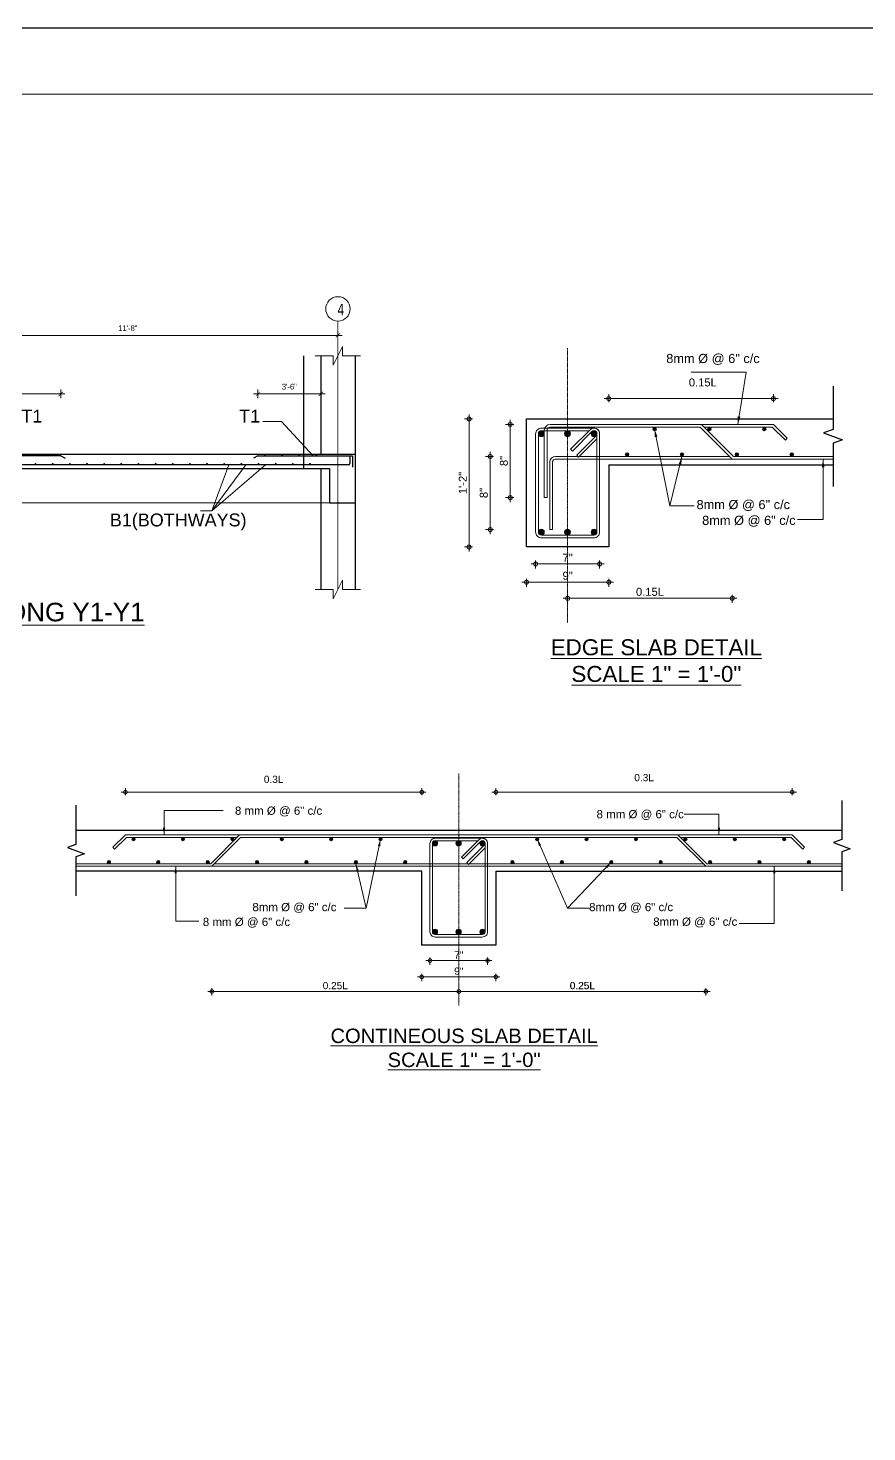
# Model space of a CAD drawing. Header units: inches. Extents: x -412 to 2766, y -9590 to -2111.
# Drawn here: x 1602 to 2189, y -8325 to -7342 of the extents above; entities that cross this region are included whole.
import ezdxf

# ---------------------------------------------------------------- set-up
doc = ezdxf.new("R2010")
doc.units = ezdxf.units.IN
doc.header["$LTSCALE"] = 0.5
doc.header["$MEASUREMENT"] = 0
doc.header["$PDMODE"] = 66
doc.linetypes.add('CENTER2', pattern=[1.125, 0.75, -0.125, 0.125, -0.125])
doc.linetypes.add('DASHED', pattern=[0.75, 0.5, -0.25])
for name, color, linetype, lineweight in [('09 CONTINUITY', 7, 'Continuous', 9), ('09 DIMENSION', 50, 'Continuous', 9), ('13 DIMENSION GRID', 50, 'Continuous', 13), ('15 CENTER', 113, 'CENTER2', 15), ('15 TEXT', 7, 'Continuous', 15), ('18 GRID TEXT', 50, 'Continuous', 18), ('25 BEAM PLAN', 90, 'DASHED', 25), ('25 BOT BAR', 12, 'Continuous', 25), ('25 TOP BAR', 3, 'Continuous', 25), ('30 COLUMN', 1, 'Continuous', 30), ('30 MAIN BAR', 12, 'Continuous', 30), ('CENTERLINE', 1, 'CENTER2', 5), ('DIM', 180, 'Continuous', 5), ('ELE1', 3, 'Continuous', 9), ('Profile ele', 4, 'Continuous', 25), ('rebar', 140, 'Continuous', 13), ('STIRRUPS', 14, 'Continuous', 18), ('TEXT', 220, 'Continuous', 9)]:
    doc.layers.add(name, color=color, linetype=linetype, lineweight=lineweight)
doc.layers.add('border', color=241, linetype='Continuous')
doc.layers.add('break line', color=142, linetype='Continuous')
doc.styles.add('1-12', font='arial.ttf', dxfattribs={"height": 1})
doc.styles.add('1-96', font='arial.ttf', dxfattribs={"height": 7})
doc.styles.add('arial', font='arial.ttf')
doc.styles.add('DIM', font='tahoma.ttf')
doc.styles.add('ordinary', font='ARIALN.TTF')
doc.styles.get("Standard").update_dxf_attribs({"font": 'arial.ttf'})
doc.styles.add('TEX8', font='cour.ttf', dxfattribs={"width": 0.75})
doc.dimstyles.new('8 times', dxfattribs={"dimtxt": 7, "dimasz": 7, "dimexe": 4, "dimexo": 1, "dimgap": 2, "dimtad": 1, "dimdec": 0, "dimlfac": 0.125, "dimzin": 0, "dimdsep": 46, "dimlunit": 4, "dimtxsty": '1-96', "dimblk": 'DOTSMALL', "dimcen": 3, "dimdle": 4, "dimclrd": 256, "dimclre": 256, "dimclrt": 6, "dimadec": 0, "dimazin": 0, "dimtfac": 1, "dimtdec": 0, "dimtix": 1, "dimtofl": 0, "dimtmove": 1, "dimatfit": 3, "dimfxl": 3, "dimfxlon": 1, "dimtolj": 1, "dimtzin": 0, "dimlwd": -1, "dimlwe": -1, "dimarcsym": 0})
doc.dimstyles.new('SUREN 2', dxfattribs={"dimtxt": 1.5, "dimasz": 0.75, "dimexe": 1.5, "dimexo": 0.5, "dimgap": 1, "dimtad": 1, "dimdec": 1, "dimzin": 3, "dimdsep": 46, "dimlunit": 4, "dimtxsty": 'TEX8', "dimblk": 'ARCHTICK', "dimcen": 1.5, "dimdle": 1.5, "dimclrd": 1, "dimclre": 5, "dimclrt": 256, "dimadec": 3, "dimazin": 0, "dimtfac": 0.75, "dimtdec": 1, "dimtmove": 2, "dimatfit": 3, "dimfxl": 9, "dimfrac": 1, "dimtolj": 1, "dimtzin": 0, "dimlwd": 5, "dimlwe": 5, "dimarcsym": 0})
doc.dimstyles.new('SUREN 4', dxfattribs={"dimtxt": 4, "dimasz": 3, "dimexe": 3, "dimexo": 0, "dimgap": 3, "dimtad": 1, "dimdec": 0, "dimzin": 3, "dimdsep": 46, "dimlunit": 4, "dimtxsty": 'ordinary', "dimblk": 'ARCHTICK', "dimcen": 8, "dimdle": 3, "dimclrd": 1, "dimclre": 5, "dimclrt": 256, "dimadec": 3, "dimazin": 0, "dimtfac": 1, "dimtdec": 0, "dimtmove": 1, "dimatfit": 3, "dimfxl": 3, "dimfxlon": 1, "dimfrac": 1, "dimtolj": 1, "dimtzin": 0, "dimlwd": 5, "dimlwe": 5, "dimarcsym": 0})

# ---------------------------------------------------------------- blocks, each defined once
blk = doc.blocks.new('10 mm bar')
at = {"layer": 'rebar'}
blk.add_hatch(color=256, dxfattribs=at).paths.add_polyline_path([(-0.2, 0, 1), (0.2, 0, 1)])
for q in [(-0.14, 0.14), (0, 0.2), (0.14, 0.14), (-0.2, 0), (-0.14, -0.14), (0.2, 0), (0, -0.2), (0.14, -0.14)]:
    blk.add_line((0, 0), q, dxfattribs=at)
blk.add_circle((0, 0), 0.2, dxfattribs=at)
blk = doc.blocks.new('16 mm bar')
at = {"layer": 'rebar'}
blk.add_hatch(color=256, dxfattribs=at).paths.add_polyline_path([(-0.32, 0, 1), (0.32, 0, 1)])
for q in [(-0.32, 0), (-0.23, 0.23), (0, 0.32), (0.23, 0.23), (0.32, 0), (-0.23, -0.23), (0, -0.32), (0.23, -0.23)]:
    blk.add_line((0, 0), q, dxfattribs=at)
blk.add_circle((0, 0), 0.32, dxfattribs=at)
blk = doc.blocks.new('_DOTSMALL')
at = {"color": 0, "linetype": 'ByBlock', "const_width": 0.5}
blk.add_lwpolyline([(-0.0625, 0, 1), (0.0625, 0, 1)], format="xyb", close=True, dxfattribs=at)
blk = doc.blocks.new('*D907')
at = {"layer": 'Defpoints', "color": 0, "transparency": 16777216}
for p in [(716.4, 285), (428.4, 248.2), (716.4, 243.4)]:
    blk.add_point(p, dxfattribs=at)
at = {"layer": 'DIM', "transparency": 16777216}
for p, q in [((428.4, 282), (428.4, 289)), ((716.4, 282), (716.4, 289)), ((424.4, 285), (720.4, 285))]:
    blk.add_line(p, q, dxfattribs=at)
at = {"layer": 'DIM', "transparency": 16777216, "xscale": 7, "yscale": 7, "zscale": 7, "rotation": 180}
blk.add_blockref('_DOTSMALL', (428.4, 285), dxfattribs=at)
at = {"layer": 'DIM', "transparency": 16777216, "xscale": 7, "yscale": 7, "zscale": 7}
blk.add_blockref('_DOTSMALL', (716.4, 285), dxfattribs=at)
at = {"layer": 'DIM', "color": 6, "transparency": 16777216, "insert": (572.4, 299.1), "char_height": 7, "attachment_point": 5, "style": '1-96'}
blk.add_mtext('\\A1;0.3L', dxfattribs=at)
blk = doc.blocks.new('*D908')
at = {"layer": 'Defpoints', "color": 0, "transparency": 16777216}
for p in [(68.3, 285), (356.4, 248.2), (68.3, 243.4)]:
    blk.add_point(p, dxfattribs=at)
at = {"layer": 'DIM', "transparency": 16777216}
for p, q in [((68.3, 282), (68.3, 289)), ((356.4, 282), (356.4, 289)), ((360.4, 285), (64.3, 285))]:
    blk.add_line(p, q, dxfattribs=at)
at = {"layer": 'DIM', "transparency": 16777216, "xscale": 7, "yscale": 7, "zscale": 7, "rotation": 180}
blk.add_blockref('_DOTSMALL', (68.3, 285), dxfattribs=at)
at = {"layer": 'DIM', "transparency": 16777216, "xscale": 7, "yscale": 7, "zscale": 7}
blk.add_blockref('_DOTSMALL', (356.4, 285), dxfattribs=at)
at = {"layer": 'DIM', "color": 6, "transparency": 16777216, "insert": (212.4, 297.4), "char_height": 7, "attachment_point": 5, "style": '1-96'}
blk.add_mtext('\\A1;0.3L', dxfattribs=at)
blk = doc.blocks.new('*D909')
at = {"layer": 'Defpoints', "color": 0, "transparency": 16777216}
for p in [(632.3, 216.2), (392.3, 136.2), (632.3, 91.3)]:
    blk.add_point(p, dxfattribs=at)
at = {"layer": 'DIM', "transparency": 16777216}
for p, q in [((388.3, 91.3), (636.3, 91.3)), ((392.3, 94.3), (392.3, 87.3)), ((632.3, 94.3), (632.3, 87.3))]:
    blk.add_line(p, q, dxfattribs=at)
at = {"layer": 'DIM', "transparency": 16777216, "xscale": 7, "yscale": 7, "zscale": 7, "rotation": 180}
blk.add_blockref('_DOTSMALL', (392.3, 91.3), dxfattribs=at)
at = {"layer": 'DIM', "transparency": 16777216, "xscale": 7, "yscale": 7, "zscale": 7}
blk.add_blockref('_DOTSMALL', (632.3, 91.3), dxfattribs=at)
at = {"layer": 'DIM', "color": 6, "transparency": 16777216, "insert": (512.3, 96.9), "char_height": 7, "attachment_point": 5, "style": '1-96'}
blk.add_mtext('\\A1;0.25L', dxfattribs=at)
blk = doc.blocks.new('*D910')
at = {"layer": 'Defpoints', "color": 0, "transparency": 16777216}
for p in [(152.3, 216.2), (392.3, 136.2), (152.3, 91.3)]:
    blk.add_point(p, dxfattribs=at)
at = {"layer": 'DIM', "transparency": 16777216}
for p, q in [((396.3, 91.3), (148.3, 91.3)), ((152.3, 94.3), (152.3, 87.3)), ((392.3, 94.3), (392.3, 87.3))]:
    blk.add_line(p, q, dxfattribs=at)
at = {"layer": 'DIM', "transparency": 16777216, "xscale": 7, "yscale": 7, "zscale": 7, "rotation": 180}
blk.add_blockref('_DOTSMALL', (152.3, 91.3), dxfattribs=at)
at = {"layer": 'DIM', "transparency": 16777216, "xscale": 7, "yscale": 7, "zscale": 7}
blk.add_blockref('_DOTSMALL', (392.3, 91.3), dxfattribs=at)
at = {"layer": 'DIM', "color": 6, "transparency": 16777216, "insert": (272.3, 96.9), "char_height": 7, "attachment_point": 5, "style": '1-96'}
blk.add_mtext('\\A1;0.25L', dxfattribs=at)
blk = doc.blocks.new('*D911')
at = {"layer": 'Defpoints', "color": 0, "transparency": 16777216}
for p in [(364.3, 147.4), (420.3, 147.4), (420.3, 121.3)]:
    blk.add_point(p, dxfattribs=at)
at = {"layer": 'DIM', "transparency": 16777216}
for p, q in [((364.3, 124.3), (364.3, 117.3)), ((420.3, 124.3), (420.3, 117.3)), ((360.3, 121.3), (424.3, 121.3))]:
    blk.add_line(p, q, dxfattribs=at)
at = {"layer": 'DIM', "transparency": 16777216, "xscale": 7, "yscale": 7, "zscale": 7, "rotation": 180}
blk.add_blockref('_DOTSMALL', (364.3, 121.3), dxfattribs=at)
at = {"layer": 'DIM', "transparency": 16777216, "xscale": 7, "yscale": 7, "zscale": 7}
blk.add_blockref('_DOTSMALL', (420.3, 121.3), dxfattribs=at)
at = {"layer": 'DIM', "color": 6, "transparency": 16777216, "insert": (392.3, 126.8), "char_height": 7, "attachment_point": 5, "style": '1-96'}
blk.add_mtext('\\A1;7"', dxfattribs=at)
blk = doc.blocks.new('*D912')
at = {"layer": 'Defpoints', "color": 0, "transparency": 16777216}
for p in [(356.3, 136.2), (428.3, 136.2), (428.3, 105.4)]:
    blk.add_point(p, dxfattribs=at)
at = {"layer": 'DIM', "transparency": 16777216}
for p, q in [((352.3, 105.4), (432.3, 105.4)), ((356.3, 108.4), (356.3, 101.4)), ((428.3, 108.4), (428.3, 101.4))]:
    blk.add_line(p, q, dxfattribs=at)
at = {"layer": 'DIM', "transparency": 16777216, "xscale": 7, "yscale": 7, "zscale": 7, "rotation": 180}
blk.add_blockref('_DOTSMALL', (356.3, 105.4), dxfattribs=at)
at = {"layer": 'DIM', "transparency": 16777216, "xscale": 7, "yscale": 7, "zscale": 7}
blk.add_blockref('_DOTSMALL', (428.3, 105.4), dxfattribs=at)
at = {"layer": 'DIM', "color": 6, "transparency": 16777216, "insert": (392.3, 111), "char_height": 7, "attachment_point": 5, "style": '1-96'}
blk.add_mtext('\\A1;9"', dxfattribs=at)
blk = doc.blocks.new('*D913')
at = {"layer": 'Defpoints', "color": 0, "transparency": 16777216}
for p in [(632.5, 216.2), (392.5, 136.2), (632.5, 91.3)]:
    blk.add_point(p, dxfattribs=at)
at = {"layer": 'DIM', "transparency": 16777216}
for p, q in [((388.5, 91.3), (636.5, 91.3)), ((392.5, 94.3), (392.5, 87.3)), ((632.5, 94.3), (632.5, 87.3))]:
    blk.add_line(p, q, dxfattribs=at)
at = {"layer": 'DIM', "transparency": 16777216, "xscale": 7, "yscale": 7, "zscale": 7, "rotation": 180}
blk.add_blockref('_DOTSMALL', (392.5, 91.3), dxfattribs=at)
at = {"layer": 'DIM', "transparency": 16777216, "xscale": 7, "yscale": 7, "zscale": 7}
blk.add_blockref('_DOTSMALL', (632.5, 91.3), dxfattribs=at)
at = {"layer": 'DIM', "color": 6, "transparency": 16777216, "insert": (512.5, 96.9), "char_height": 7, "attachment_point": 5, "style": '1-96'}
blk.add_mtext('\\A1;0.25L', dxfattribs=at)
blk = doc.blocks.new('*D914')
at = {"layer": 'Defpoints', "color": 0, "transparency": 16777216}
for p in [(287.7, 271), (287.7, 248.4), (143.7, 213.2)]:
    blk.add_point(p, dxfattribs=at)
at = {"layer": 'DIM', "transparency": 16777216}
for p, q in [((139.7, 271), (291.7, 271)), ((143.7, 268), (143.7, 275)), ((287.7, 268), (287.7, 275))]:
    blk.add_line(p, q, dxfattribs=at)
at = {"layer": 'DIM', "transparency": 16777216, "xscale": 7, "yscale": 7, "zscale": 7, "rotation": 180}
blk.add_blockref('_DOTSMALL', (143.7, 271), dxfattribs=at)
at = {"layer": 'DIM', "transparency": 16777216, "xscale": 7, "yscale": 7, "zscale": 7}
blk.add_blockref('_DOTSMALL', (287.7, 271), dxfattribs=at)
at = {"layer": 'DIM', "color": 6, "transparency": 16777216, "insert": (225.9, 285.1), "char_height": 7, "attachment_point": 5, "style": '1-96'}
blk.add_mtext('\\A1;0.15L', dxfattribs=at)
blk = doc.blocks.new('*D915')
at = {"layer": 'Defpoints', "color": 0, "transparency": 16777216}
for p in [(251.7, 218), (107.7, 141.2), (251.7, 96.3)]:
    blk.add_point(p, dxfattribs=at)
at = {"layer": 'DIM', "transparency": 16777216}
for p, q in [((107.7, 99.3), (107.7, 92.3)), ((251.7, 99.3), (251.7, 92.3)), ((103.7, 96.3), (255.7, 96.3))]:
    blk.add_line(p, q, dxfattribs=at)
at = {"layer": 'DIM', "transparency": 16777216, "xscale": 7, "yscale": 7, "zscale": 7, "rotation": 180}
blk.add_blockref('_DOTSMALL', (107.7, 96.3), dxfattribs=at)
at = {"layer": 'DIM', "transparency": 16777216, "xscale": 7, "yscale": 7, "zscale": 7}
blk.add_blockref('_DOTSMALL', (251.7, 96.3), dxfattribs=at)
at = {"layer": 'DIM', "color": 6, "transparency": 16777216, "insert": (179.7, 101.9), "char_height": 7, "attachment_point": 5, "style": '1-96'}
blk.add_mtext('\\A1;0.15L', dxfattribs=at)
blk = doc.blocks.new('*D916')
at = {"layer": 'Defpoints', "color": 0, "transparency": 16777216}
for p in [(79.7, 152.4), (135.7, 152.4), (135.7, 126.3)]:
    blk.add_point(p, dxfattribs=at)
at = {"layer": 'DIM', "transparency": 16777216}
for p, q in [((75.7, 126.3), (139.7, 126.3)), ((79.7, 129.3), (79.7, 122.3)), ((135.7, 129.3), (135.7, 122.3))]:
    blk.add_line(p, q, dxfattribs=at)
at = {"layer": 'DIM', "transparency": 16777216, "xscale": 7, "yscale": 7, "zscale": 7, "rotation": 180}
blk.add_blockref('_DOTSMALL', (79.7, 126.3), dxfattribs=at)
at = {"layer": 'DIM', "transparency": 16777216, "xscale": 7, "yscale": 7, "zscale": 7}
blk.add_blockref('_DOTSMALL', (135.7, 126.3), dxfattribs=at)
at = {"layer": 'DIM', "color": 6, "transparency": 16777216, "insert": (107.7, 131.8), "char_height": 7, "attachment_point": 5, "style": '1-96'}
blk.add_mtext('\\A1;7"', dxfattribs=at)
blk = doc.blocks.new('*D917')
at = {"layer": 'Defpoints', "color": 0, "transparency": 16777216}
for p in [(71.7, 141.2), (143.7, 141.2), (143.7, 110.4)]:
    blk.add_point(p, dxfattribs=at)
at = {"layer": 'DIM', "transparency": 16777216}
for p, q in [((71.7, 113.4), (71.7, 106.4)), ((143.7, 113.4), (143.7, 106.4)), ((67.7, 110.4), (147.7, 110.4))]:
    blk.add_line(p, q, dxfattribs=at)
at = {"layer": 'DIM', "transparency": 16777216, "xscale": 7, "yscale": 7, "zscale": 7, "rotation": 180}
blk.add_blockref('_DOTSMALL', (71.7, 110.4), dxfattribs=at)
at = {"layer": 'DIM', "transparency": 16777216, "xscale": 7, "yscale": 7, "zscale": 7}
blk.add_blockref('_DOTSMALL', (143.7, 110.4), dxfattribs=at)
at = {"layer": 'DIM', "color": 6, "transparency": 16777216, "insert": (107.7, 116), "char_height": 7, "attachment_point": 5, "style": '1-96'}
blk.add_mtext('\\A1;9"', dxfattribs=at)
blk = doc.blocks.new('*D903')
at = {"layer": 'Defpoints', "color": 0, "transparency": 16777216}
for p in [(92.4, 248.4), (57.5, 184.4), (89.7, 184.4)]:
    blk.add_point(p, dxfattribs=at)
at = {"layer": 'DIM', "transparency": 16777216}
for p, q in [((60.5, 248.4), (53.5, 248.4)), ((57.5, 252.4), (57.5, 180.4)), ((60.5, 184.4), (53.5, 184.4))]:
    blk.add_line(p, q, dxfattribs=at)
at = {"layer": 'DIM', "transparency": 16777216, "xscale": 7, "yscale": 7, "zscale": 7}
for p, rotation in [((57.5, 248.4), 90), ((57.5, 184.4), 270)]:
    blk.add_blockref('_DOTSMALL', p, dxfattribs=dict(at, rotation=rotation))
at = {"layer": 'DIM', "color": 6, "transparency": 16777216, "insert": (52, 216.4), "char_height": 7, "attachment_point": 5, "rotation": 90, "style": '1-96'}
blk.add_mtext('\\A1;8"', dxfattribs=at)
blk = doc.blocks.new('*D904')
at = {"layer": 'Defpoints', "color": 0, "transparency": 16777216}
for p in [(97.2, 220.4), (40, 156.4), (94.5, 156.4)]:
    blk.add_point(p, dxfattribs=at)
at = {"layer": 'DIM', "transparency": 16777216}
for p, q in [((40, 224.4), (40, 152.4)), ((43, 220.4), (36, 220.4)), ((43, 156.4), (36, 156.4))]:
    blk.add_line(p, q, dxfattribs=at)
at = {"layer": 'DIM', "transparency": 16777216, "xscale": 7, "yscale": 7, "zscale": 7}
for p, rotation in [((40, 220.4), 90), ((40, 156.4), 270)]:
    blk.add_blockref('_DOTSMALL', p, dxfattribs=dict(at, rotation=rotation))
at = {"layer": 'DIM', "color": 6, "transparency": 16777216, "insert": (34.4, 188.4), "char_height": 7, "attachment_point": 5, "rotation": 90, "style": '1-96'}
blk.add_mtext('\\A1;8"', dxfattribs=at)
blk = doc.blocks.new('*D905')
at = {"layer": 'Defpoints', "color": 0, "transparency": 16777216}
for p in [(21.5, 253.2), (71.7, 253.2), (71.7, 141.2)]:
    blk.add_point(p, dxfattribs=at)
at = {"layer": 'DIM', "transparency": 16777216}
for p, q in [((24.5, 253.2), (17.5, 253.2)), ((21.5, 137.2), (21.5, 257.2)), ((24.5, 141.2), (17.5, 141.2))]:
    blk.add_line(p, q, dxfattribs=at)
at = {"layer": 'DIM', "transparency": 16777216, "xscale": 7, "yscale": 7, "zscale": 7}
for p, rotation in [((21.5, 253.2), 90), ((21.5, 141.2), 270)]:
    blk.add_blockref('_DOTSMALL', p, dxfattribs=dict(at, rotation=rotation))
at = {"layer": 'DIM', "color": 6, "transparency": 16777216, "insert": (16, 197.2), "char_height": 7, "attachment_point": 5, "rotation": 90, "style": '1-96'}
blk.add_mtext('\\A1;1\'-2"', dxfattribs=at)
blk = doc.blocks.new('GRID')
at = {"layer": '15 TEXT'}
blk.add_circle((0, 8.53), 8.53, dxfattribs=at)
at = {"layer": '15 TEXT', "style": 'DIM', "width": 0.8}
blk.add_attdef('A', (-3.17, 5.1), '', height=8, dxfattribs=at)
blk = doc.blocks.new('_ArchTick')
at = {"color": 0, "linetype": 'ByBlock', "const_width": 0.15}
blk.add_lwpolyline([(-0.5, -0.5), (0.5, 0.5)], dxfattribs=at)
blk = doc.blocks.new('*D1382')
at = {"layer": '13 DIMENSION GRID', "color": 1, "lineweight": 5, "transparency": 16777216}
blk.add_line((-15636.9, -12680.58), (-15936.9, -12680.58), dxfattribs=at)
at = {"layer": '13 DIMENSION GRID', "color": 5, "lineweight": 5, "transparency": 16777216}
for p, q in [((-15933.9, -12680.58), (-15933.9, -12683.58)), ((-15639.9, -12680.58), (-15639.9, -12677.58))]:
    blk.add_line(p, q, dxfattribs=at)
at = {"layer": 'Defpoints', "color": 0, "transparency": 16777216}
for p in [(-15933.9, -12680.58, 0), (-15933.9, -12680.58), (-15639.9, -12680.58)]:
    blk.add_point(p, dxfattribs=at)
at = {"layer": '13 DIMENSION GRID', "color": 1, "lineweight": 5, "transparency": 16777216, "xscale": 3, "yscale": 3, "zscale": 3, "rotation": 180}
blk.add_blockref('_ArchTick', (-15933.9, -12680.58), dxfattribs=at)
at = {"layer": '13 DIMENSION GRID', "color": 1, "lineweight": 5, "transparency": 16777216, "xscale": 3, "yscale": 3, "zscale": 3}
blk.add_blockref('_ArchTick', (-15639.9, -12680.58), dxfattribs=at)
at = {"layer": '13 DIMENSION GRID', "transparency": 16777216, "insert": (-15786.9, -12675.54), "char_height": 4, "attachment_point": 5, "style": 'ordinary'}
blk.add_mtext('\\A1;11\'-8"', dxfattribs=at)
blk = doc.blocks.new('*D1385')
at = {"layer": '09 DIMENSION', "color": 1, "lineweight": 5, "transparency": 16777216}
blk.add_line((-15698.9, -12721.5), (-15648.9, -12721.5), dxfattribs=at)
at = {"layer": '09 DIMENSION', "color": 5, "lineweight": 5, "transparency": 16777216}
for p, q in [((-15695.9, -12724.5), (-15695.9, -12718.5)), ((-15651.9, -12724.5), (-15651.9, -12718.5))]:
    blk.add_line(p, q, dxfattribs=at)
at = {"layer": 'Defpoints', "color": 0, "transparency": 16777216}
for p in [(-15651.9, -12721.5), (-15695.9, -12729.3), (-15651.9, -12727.62)]:
    blk.add_point(p, dxfattribs=at)
at = {"layer": '09 DIMENSION', "color": 1, "lineweight": 5, "transparency": 16777216, "xscale": 3, "yscale": 3, "zscale": 3, "rotation": 180}
blk.add_blockref('_ArchTick', (-15695.9, -12721.5), dxfattribs=at)
at = {"layer": '09 DIMENSION', "color": 1, "lineweight": 5, "transparency": 16777216, "xscale": 3, "yscale": 3, "zscale": 3}
blk.add_blockref('_ArchTick', (-15651.9, -12721.5), dxfattribs=at)
at = {"layer": '09 DIMENSION', "transparency": 16777216, "insert": (-15673.9, -12716.46), "char_height": 4, "attachment_point": 5, "style": 'ordinary'}
blk.add_mtext('\\A1;3\'-6"', dxfattribs=at)
blk = doc.blocks.new('*D1386')
at = {"layer": '09 DIMENSION', "color": 1, "lineweight": 5, "transparency": 16777216}
blk.add_line((-15924.9, -12721.5), (-15830.9, -12721.5), dxfattribs=at)
at = {"layer": '09 DIMENSION', "color": 5, "lineweight": 5, "transparency": 16777216}
for p, q in [((-15921.9, -12724.5), (-15921.9, -12718.5)), ((-15833.9, -12724.5), (-15833.9, -12718.5))]:
    blk.add_line(p, q, dxfattribs=at)
at = {"layer": 'Defpoints', "color": 0, "transparency": 16777216}
for p in [(-15833.9, -12721.5), (-15921.9, -12726.55, 0), (-15833.9, -12763.67)]:
    blk.add_point(p, dxfattribs=at)
at = {"layer": '09 DIMENSION', "color": 1, "lineweight": 5, "transparency": 16777216, "xscale": 3, "yscale": 3, "zscale": 3, "rotation": 180}
blk.add_blockref('_ArchTick', (-15921.9, -12721.5), dxfattribs=at)
at = {"layer": '09 DIMENSION', "color": 1, "lineweight": 5, "transparency": 16777216, "xscale": 3, "yscale": 3, "zscale": 3}
blk.add_blockref('_ArchTick', (-15833.9, -12721.5), dxfattribs=at)
at = {"layer": '09 DIMENSION', "transparency": 16777216, "insert": (-15877.9, -12716.46), "char_height": 4, "attachment_point": 5, "style": 'ordinary'}
blk.add_mtext('\\A1;3\'-6"', dxfattribs=at)
blk = doc.blocks.new('middle slab')
at = {"layer": 'border'}
for p, q in [((20.3, 248.2), (764.5, 248.2)), ((356.3, 208.2), (20.3, 208.2)), ((428.3, 208.2), (764.5, 208.2))]:
    blk.add_line(p, q, dxfattribs=at)
blk.add_lwpolyline([(428.3, 208.2), (428.3, 136.2), (356.3, 136.2), (356.3, 208.2)], dxfattribs=at)
at = {"layer": 'break line'}
for points in [[(764.5, 277), (764.5, 239), (756.3, 236), (772.7, 230), (764.5, 227), (764.5, 189)], [(20.3, 272.2), (20.3, 234.2), (12, 231.2), (28.5, 225.2), (20.3, 222.2), (20.3, 184.2)]]:
    blk.add_lwpolyline(points, dxfattribs=at)
at = {"layer": 'CENTERLINE'}
blk.add_line((392.3, 77.7), (392.3, 303.2), dxfattribs=at)
at = {"layer": 'rebar'}
for p, q in [((68.3, 243.4), (56.2, 231.4)), ((69.3, 241), (57.9, 229.7)), ((68.3, 243.4), (716.3, 243.4)), ((69.3, 241), (176.9, 241)), ((151.3, 215.4), (179.3, 243.4)), ((152.3, 213), (180.3, 241)), ((180.3, 241), (604.3, 241)), ((632.3, 213), (604.3, 241)), ((633.3, 215.4), (605.3, 243.4)), ((607.7, 241), (715.3, 241)), ((715.3, 241), (726.6, 229.7)), ((716.3, 243.4), (728.3, 231.4)), ((57.9, 229.7), (56.2, 231.4)), ((726.6, 229.7), (728.3, 231.4)), ((151.3, 215.4), (20.3, 215.4)), ((20.3, 213), (764.5, 213)), ((629.9, 215.4), (154.7, 215.4)), ((764.5, 215.4), (633.3, 215.4))]:
    blk.add_line(p, q, dxfattribs=at)
at = {"layer": 'STIRRUPS'}
blk.add_lwpolyline([(415.1, 144.2), (369.4, 144.2, -0.414214), (364.3, 149.3), (364.3, 235.1, -0.414214), (369.4, 240.2), (415.1, 240.2, -0.414214), (420.3, 235.1), (420.3, 149.3, -0.414214)], format="xyb", close=True, dxfattribs=at)
for points in [[(415.3, 237.8), (415.3, 237.8, -0.414214), (417.9, 235.3), (417.9, 149.2, -0.414214), (415.3, 146.6), (369.2, 146.6, -0.414214), (366.7, 149.2), (366.7, 235.3, -0.414214), (369.2, 237.8), (410.9, 237.8)], [(417.9, 230.8), (401.8, 214.8), (400.1, 216.5), (417.1, 233.5, 1), (413.5, 237.1), (396.5, 220.1), (394.8, 221.8), (411.8, 238.8, -0.673981), (420.3, 235.2, -0.673981)]]:
    blk.add_lwpolyline(points, format="xyb", dxfattribs=at)
at = {"layer": 'rebar', "yscale": 8, "zscale": 8}
for name, p, xscale in [('10 mm bar', (76.3, 239.4), 8), ('10 mm bar', (124.3, 239.4), 8), ('10 mm bar', (172.3, 239.4), 8), ('10 mm bar', (220.3, 239.4), 8), ('10 mm bar', (268.3, 239.4), 8), ('10 mm bar', (316.3, 239.4), 8), ('16 mm bar', (369.2, 235.3), 8), ('16 mm bar', (392.1, 235.3), 8), ('16 mm bar', (415.3, 235.3), -8), ('10 mm bar', (468.5, 239.4), -8), ('10 mm bar', (516.5, 239.4), -8), ('10 mm bar', (564.5, 239.4), -8), ('10 mm bar', (612.5, 239.4), -8), ('10 mm bar', (660.5, 239.4), -8), ('10 mm bar', (708.5, 239.4), -8), ('10 mm bar', (52.3, 217), 8), ('10 mm bar', (100.3, 217), 8), ('10 mm bar', (148.3, 217), 8), ('10 mm bar', (196.3, 217), 8), ('10 mm bar', (244.3, 217), 8), ('10 mm bar', (292.3, 217), 8), ('10 mm bar', (340.3, 217), 8), ('10 mm bar', (444.5, 217), -8), ('10 mm bar', (492.5, 217), -8), ('10 mm bar', (540.5, 217), -8), ('10 mm bar', (588.5, 217), -8), ('10 mm bar', (636.5, 217), -8), ('10 mm bar', (684.5, 217), -8), ('10 mm bar', (732.5, 217), -8)]:
    blk.add_blockref(name, p, dxfattribs=dict(at, xscale=xscale))
at = {"layer": 'rebar', "yscale": 8, "zscale": 8, "rotation": 180}
for p, xscale in [((369.2, 149.2), -8), ((392.1, 149.2), -8), ((415.3, 149.2), 8)]:
    blk.add_blockref('16 mm bar', p, dxfattribs=dict(at, xscale=xscale))
at = {"layer": 'TEXT', "char_height": 8, "style": '1-12'}
for s, insert, width, attachment_point in [('8 mm %%C @ 6" c/c', (217.2, 261.4), 139.225, 8), ('8 mm %%C @ 6" c/c', (568.6, 258), 139.225, 8), ('8mm %%C @ 6" c/c', (232.6, 177.3), 139.225, 2), ('8mm %%C @ 6" c/c', (559.8, 177.3), 123.506, 2), ('8 mm %%C @ 6" c/c', (186, 162.9), 139.225, 2), ('8mm %%C @ 6" c/c', (622.1, 163.1), 139.225, 2)]:
    blk.add_mtext(s, dxfattribs=dict(at, insert=insert, width=width, attachment_point=attachment_point))
at = {"layer": 'TEXT', "insert": (397.5, 17.6), "char_height": 14, "width": 371.355, "attachment_point": 8}
blk.add_mtext('{\\LCONTINEOUS SLAB DETAIL\\PSCALE 1" = 1\'-0"}', dxfattribs=at)
at = {"layer": 'DIM'}
dim = blk.add_linear_dim(base=(68.3, 285), p1=(356.4, 248.2), p2=(68.3, 243.4), angle=180, text='0.3L', dimstyle='8 times', dxfattribs=at)
dim.commit()
dim.dimension.update_dxf_attribs({"geometry": '*D908', "text_midpoint": (212.4, 291.8), "dimtype": 128})
dim = blk.add_linear_dim(base=(716.4, 285), p1=(428.4, 248.2), p2=(716.4, 243.4), text='0.3L', dimstyle='8 times', dxfattribs=at)
dim.commit()
dim.dimension.update_dxf_attribs({"geometry": '*D907', "text_midpoint": (572.4, 293.5), "dimtype": 128})
dim = blk.add_linear_dim(base=(152.3, 91.3), p1=(392.3, 136.2), p2=(152.3, 216.2), angle=180, text='0.25L', dimstyle='8 times', dxfattribs=at)
dim.commit()
dim.dimension.update_dxf_attribs({"geometry": '*D910', "text_midpoint": (272.3, 96.9)})
for base, p1, p2, picture, middle in [((632.3, 91.3), (392.3, 136.2), (632.3, 216.2), '*D909', (512.3, 96.9)), ((632.5, 91.3), (392.5, 136.2), (632.5, 216.2), '*D913', (512.5, 96.9))]:
    dim = blk.add_linear_dim(base=base, p1=p1, p2=p2, text='0.25L', dimstyle='8 times', dxfattribs=at)
    dim.commit()
    dim.dimension.update_dxf_attribs({"geometry": picture, "text_midpoint": middle})
for base, p1, p2, picture, middle in [((420.3, 121.3), (364.3, 147.4), (420.3, 147.4), '*D911', (392.3, 126.8)), ((428.3, 105.4), (356.3, 136.2), (428.3, 136.2), '*D912', (392.3, 111))]:
    dim = blk.add_linear_dim(base=base, p1=p1, p2=p2, dimstyle='8 times', dxfattribs=at)
    dim.commit()
    dim.dimension.update_dxf_attribs({"geometry": picture, "text_midpoint": middle})
for points in [[(105.9, 243.4), (105.9, 267.1), (163.3, 267.1)], [(645.1, 243.4), (645.1, 263.7), (611.4, 263.7)], [(316.3, 239.4), (302.2, 172.3)], [(468.4, 239.5), (498.1, 172.3)], [(117.2, 213), (117.2, 159.5), (139.6, 159.5)], [(292.3, 215.4), (302.2, 172.3), (280.8, 172.3)], [(540.5, 217), (498.1, 172.3), (519.4, 172.3)], [(698.9, 213), (698.9, 157.3), (664.9, 157.3)]]:
    blk.add_leader(points, dimstyle='8 times', dxfattribs=at)
blk = doc.blocks.new('end slab')
at = {"layer": 'border'}
for p, q in [((71.7, 253.2), (339.9, 253.2)), ((143.7, 213.2), (339.9, 213.2))]:
    blk.add_line(p, q, dxfattribs=at)
blk.add_lwpolyline([(143.7, 213.2), (143.7, 141.2), (71.7, 141.2), (71.7, 253.2)], dxfattribs=at)
at = {"layer": 'break line'}
blk.add_lwpolyline([(339.9, 282), (339.9, 244), (331.6, 241), (348.1, 235), (339.9, 232), (339.9, 194)], dxfattribs=at)
at = {"layer": 'CENTERLINE'}
blk.add_line((107.7, 75.2), (107.7, 315), dxfattribs=at)
at = {"layer": 'rebar'}
for p, q in [((92.1, 246), (223.7, 246)), ((92.4, 248.4), (287.7, 248.4)), ((251.7, 218), (223.7, 246)), ((252.7, 220.4), (224.7, 248.4)), ((227.1, 246), (286.7, 246)), ((286.7, 246), (298.1, 234.7)), ((287.7, 248.4), (299.7, 236.4)), ((87.3, 243.3), (87.3, 184.4)), ((89.7, 243.6), (89.7, 184.4)), ((298.1, 234.7), (299.7, 236.4)), ((92.1, 215.3), (92.1, 156.4)), ((94.5, 215.6), (94.5, 156.4)), ((96.9, 218), (339.9, 218)), ((249.3, 220.4), (97.2, 220.4)), ((339.9, 220.4), (252.7, 220.4)), ((87.3, 184.4), (89.7, 184.4)), ((94.5, 156.4), (92.1, 156.4))]:
    blk.add_line(p, q, dxfattribs=at)
for centre, radius in [((92.4, 243.3), 5.12), ((92.1, 243.6), 2.4), ((97.2, 215.3), 5.12), ((96.9, 215.6), 2.4)]:
    blk.add_arc(centre, radius, 90, 180, dxfattribs=at)
at = {"layer": 'STIRRUPS'}
blk.add_lwpolyline([(130.6, 149.2), (84.9, 149.2, -0.414214), (79.7, 154.3), (79.7, 240.1, -0.414214), (84.9, 245.2), (130.6, 245.2, -0.414214), (135.7, 240.1), (135.7, 154.3, -0.414214)], format="xyb", close=True, dxfattribs=at)
for points in [[(130.8, 242.8), (130.8, 242.8, -0.414214), (133.3, 240.3), (133.3, 154.2, -0.414214), (130.8, 151.6), (84.7, 151.6, -0.414214), (82.1, 154.2), (82.1, 240.3, -0.414214), (84.7, 242.8), (126.3, 242.8)], [(133.3, 235.8), (117.3, 219.8), (115.6, 221.5), (132.6, 238.4, 1), (129, 242.1), (112, 225.1), (110.3, 226.8), (127.3, 243.8, -0.673981), (135.7, 240.2, -0.673981)]]:
    blk.add_lwpolyline(points, format="xyb", dxfattribs=at)
at = {"layer": 'rebar', "yscale": 8, "zscale": 8}
for name, p, xscale in [('10 mm bar', (183.7, 244.4), 8), ('10 mm bar', (231.7, 244.4), 8), ('10 mm bar', (279.7, 244.4), 8), ('16 mm bar', (84.7, 240.3), 8), ('16 mm bar', (107.6, 240.3), 8), ('16 mm bar', (130.8, 240.3), -8), ('10 mm bar', (159.7, 222), 8), ('10 mm bar', (207.7, 222), 8), ('10 mm bar', (255.7, 222), 8), ('10 mm bar', (303.7, 222), 8)]:
    blk.add_blockref(name, p, dxfattribs=dict(at, xscale=xscale))
at = {"layer": 'rebar', "yscale": 8, "zscale": 8, "rotation": 180}
for p, xscale in [((84.7, 154.2), -8), ((107.6, 154.2), -8), ((130.8, 154.2), 8)]:
    blk.add_blockref('16 mm bar', p, dxfattribs=dict(at, xscale=xscale))
at = {"layer": 'TEXT', "char_height": 8, "width": 139.225, "style": '1-12'}
for insert, attachment_point in [((234.8, 300.5), 8), ((261.3, 182.3), 2), ((266.2, 168.5), 2)]:
    blk.add_mtext('8mm %%C @ 6" c/c', dxfattribs=dict(at, insert=insert, attachment_point=attachment_point))
at = {"layer": 'TEXT', "insert": (185.3, 22.9), "char_height": 14, "width": 371.355, "attachment_point": 8}
blk.add_mtext('{\\LEDGE SLAB DETAIL\\PSCALE 1" = 1\'-0"}', dxfattribs=at)
at = {"layer": 'DIM'}
dim = blk.add_linear_dim(base=(287.7, 271), p1=(143.7, 213.2), p2=(287.7, 248.4), text='0.15L', dimstyle='8 times', dxfattribs=at)
dim.commit()
dim.dimension.update_dxf_attribs({"geometry": '*D914', "text_midpoint": (225.9, 279.5), "dimtype": 128})
for base, p1, p2, picture, middle in [((21.5, 253.2), (71.7, 141.2), (71.7, 253.2), '*D905', (16, 197.2)), ((57.5, 184.4), (92.4, 248.4), (89.7, 184.4), '*D903', (52, 216.4)), ((40, 156.4), (97.2, 220.4), (94.5, 156.4), '*D904', (34.4, 188.4))]:
    dim = blk.add_linear_dim(base=base, p1=p1, p2=p2, angle=90, dimstyle='8 times', dxfattribs=at)
    dim.commit()
    dim.dimension.update_dxf_attribs({"geometry": picture, "text_midpoint": middle})
dim = blk.add_linear_dim(base=(251.7, 96.3), p1=(107.7, 141.2), p2=(251.7, 218), text='0.15L', dimstyle='8 times', dxfattribs=at)
dim.commit()
dim.dimension.update_dxf_attribs({"geometry": '*D915', "text_midpoint": (179.7, 101.9)})
for base, p1, p2, picture, middle in [((135.7, 126.3), (79.7, 152.4), (135.7, 152.4), '*D916', (107.7, 131.8)), ((143.7, 110.4), (71.7, 141.2), (143.7, 141.2), '*D917', (107.7, 116))]:
    dim = blk.add_linear_dim(base=base, p1=p1, p2=p2, dimstyle='8 times', dxfattribs=at)
    dim.commit()
    dim.dimension.update_dxf_attribs({"geometry": picture, "text_midpoint": middle})
for points in [[(256.5, 248.4), (263.8, 294.2), (215.6, 294.2)], [(183.7, 244.4), (197, 177.3)], [(207.7, 220.4), (197, 177.3), (218.3, 177.3)], [(331.1, 218), (331.1, 165.1), (308.8, 165.1)]]:
    blk.add_leader(points, dimstyle='8 times', dxfattribs=at)
blk = doc.blocks.new('56')
at = {"layer": '09 CONTINUITY', "color": 2, "lineweight": 5, "ltscale": 25, "elevation": 0}
for points in [[(-15624.23, -12694.93), (-15636.73, -12694.93), (-15636.73, -12688.3), (-15643.27, -12701.48), (-15643.27, -12694.93), (-15655.85, -12694.93)], [(-15624.23, -12858.49), (-15636.73, -12858.49), (-15636.73, -12851.87), (-15643.27, -12865.04), (-15643.27, -12858.49), (-15655.85, -12858.49)]]:
    blk.add_lwpolyline(points, dxfattribs=at)
at = {"layer": '15 CENTER', "ltscale": 0.05}
blk.add_line((-15639.9, -12670.52, 0), (-15639.9, -12858.49, 0), dxfattribs=at)
at = {"layer": '25 BEAM PLAN', "linetype": 'ByBlock', "ltscale": 20}
for p, q in [((-16543.75, -12763.67, 0), (-15627.9, -12763.67, 0)), ((-15921.9, -12773.67, 0), (-15645.9, -12773.67, 0)), ((-15645.9, -12773.67, 0), (-15645.9, -12797.67, 0)), ((-15627.9, -12773.67, 0), (-15627.9, -12797.67, 0)), ((-15645.9, -12797.67, 0), (-15627.9, -12797.67, 0))]:
    blk.add_line(p, q, dxfattribs=at)
at = {"layer": '25 BEAM PLAN', "color": 252, "linetype": 'ByBlock', "lineweight": 9, "ltscale": 20}
blk.add_line((-15645.9, -12797.67, 0), (-15921.9, -12797.67, 0), dxfattribs=at)
at = {"layer": '25 BOT BAR', "ltscale": 48}
for p, q in [((-15632.51, -12771.17, 0), (-16539.14, -12771.17, 0)), ((-15631.51, -12764.62, 0), (-15631.51, -12770.17, 0))]:
    blk.add_line(p, q, dxfattribs=at)
blk.add_arc((-15632.51, -12770.17, 0), 1, 270, 0, dxfattribs=at)
at = {"layer": '25 TOP BAR', "linetype": 'Continuous', "ltscale": 25}
for p, q in [((-15833.9, -12764.75, 0), (-15995.1, -12764.75, 0)), ((-15695.9, -12764.75, 0), (-15629.6, -12764.75, 0)), ((-15629.6, -12764.75, 0), (-15629.6, -12772.7, 0))]:
    blk.add_line(p, q, dxfattribs=at)
at = {"layer": '25 TOP BAR', "linetype": 'ByBlock', "ltscale": 20}
for p, q in [((-15833.9, -12764.75, 0), (-15830.83, -12766.5, 0)), ((-15695.9, -12764.75, 0), (-15698.97, -12766.5, 0))]:
    blk.add_line(p, q, dxfattribs=at)
at = {"layer": '25 TOP BAR', "ltscale": 48, "const_width": 0.64, "elevation": 0}
for points in [[(-15846.54, -12764.31, -1), (-15845.9, -12764.31, -1)], [(-15834.54, -12764.31, -1), (-15833.9, -12764.31, -1)], [(-15690.7, -12764.32, 1), (-15691.34, -12764.32, 1)], [(-15678.7, -12764.32, 1), (-15679.34, -12764.32, 1)], [(-15666.7, -12764.32, 1), (-15667.34, -12764.32, 1)], [(-15654.7, -12764.32, 1), (-15655.34, -12764.32, 1)]]:
    blk.add_lwpolyline(points, format="xyb", close=True, dxfattribs=at)
at = {"layer": '30 COLUMN', "color": 1, "ltscale": 25}
for p, q in [((-15663.9, -12694.93, 0), (-15663.9, -12773.67, 0)), ((-15651.9, -12694.93, 0), (-15651.9, -12763.67, 0)), ((-15627.9, -12694.93, 0), (-15627.9, -12773.67, 0)), ((-15651.9, -12773.67, 0), (-15651.9, -12858.49, 0)), ((-15627.9, -12773.67, 0), (-15627.9, -12858.49, 0))]:
    blk.add_line(p, q, dxfattribs=at)
at = {"layer": '30 MAIN BAR', "ltscale": 48, "const_width": 0.64, "elevation": 0}
for points in [[(-15851.15, -12770.47, 1), (-15851.79, -12770.47, 1)], [(-15839.15, -12770.47, 1), (-15839.79, -12770.47, 1)], [(-15827.15, -12770.47, 1), (-15827.79, -12770.47, 1)], [(-15815.15, -12770.47, 1), (-15815.79, -12770.47, 1)], [(-15803.15, -12770.47, 1), (-15803.79, -12770.47, 1)], [(-15791.15, -12770.47, 1), (-15791.79, -12770.47, 1)], [(-15779.15, -12770.47, 1), (-15779.79, -12770.47, 1)], [(-15767.15, -12770.47, 1), (-15767.79, -12770.47, 1)], [(-15755.15, -12770.47, 1), (-15755.79, -12770.47, 1)], [(-15743.15, -12770.47, 1), (-15743.79, -12770.47, 1)], [(-15731.15, -12770.47, 1), (-15731.79, -12770.47, 1)], [(-15719.15, -12770.47, 1), (-15719.79, -12770.47, 1)], [(-15707.15, -12770.47, 1), (-15707.79, -12770.47, 1)], [(-15695.15, -12770.47, 1), (-15695.79, -12770.47, 1)], [(-15683.15, -12770.47, 1), (-15683.79, -12770.47, 1)], [(-15671.15, -12770.47, 1), (-15671.79, -12770.47, 1)], [(-15659.15, -12770.47, 1), (-15659.79, -12770.47, 1)]]:
    blk.add_lwpolyline(points, format="xyb", close=True, dxfattribs=at)
at = {"layer": '18 GRID TEXT'}
ref = blk.add_blockref('GRID', (-15639.9, -12653.45, 0), dxfattribs=dict(at, rotation=180))
ref.add_attrib('A', '4', (-15640.24, -12666.55, 0), dxfattribs={"layer": 'TEXT', "height": 8, "style": 'DIM', "width": 0.8})
at = {"layer": '15 TEXT', "ltscale": 48, "char_height": 9, "style": 'arial'}
for s, insert, attachment_point in [('T1', (-15861.4, -12732.56, 0), 1), ('T1', (-15694.35, -12732.56, 0), 3), ('B1(BOTHWAYS)', (-15703.82, -12805.22, 0), 3)]:
    blk.add_mtext(s, dxfattribs=dict(at, insert=insert, attachment_point=attachment_point))
at = {"layer": '15 TEXT', "insert": (-15775.23, -12867.68), "char_height": 13, "width": 914.6123, "attachment_point": 3, "style": 'arial'}
blk.add_mtext('{\\LFIRST FLOOR LONGITUDINAL SLAB SECTION ALONG Y1-Y1}', dxfattribs=at)
at = {"layer": '09 DIMENSION'}
for base, p1, p2, picture, middle in [((-15833.9, -12721.5, 0), (-15921.9, -12726.55, 0), (-15833.9, -12763.67, 0), '*D1386', (-15877.9, -12721.5, 0)), ((-15651.9, -12721.5, 0), (-15695.9, -12729.3, 0), (-15651.9, -12727.62, 0), '*D1385', (-15673.9, -12721.5, 0))]:
    dim = blk.add_linear_dim(base=base, p1=p1, p2=p2, text='3\'-6"', dimstyle='SUREN 4', dxfattribs=at)
    dim.commit()
    dim.dimension.update_dxf_attribs({"geometry": picture, "text_midpoint": middle, "dimtype": 128})
at = {"layer": '13 DIMENSION GRID'}
dim = blk.add_linear_dim(base=(-15933.9, -12680.58, 0), p1=(-15639.9, -12680.58, 0), p2=(-15933.9, -12680.58, 0), angle=180, text='11\'-8"', dimstyle='SUREN 4', dxfattribs=at)
dim.commit()
dim.dimension.update_dxf_attribs({"geometry": '*D1382', "text_midpoint": (-15786.9, -12675.54, 0)})
at = {"layer": '25 TOP BAR', "ltscale": 48}
for points in [[(-15657.25, -12764.8, 0), (-15679.36, -12740.76, 0), (-15692.39, -12740.76, 0)], [(-15690.6, -12771.17, 0), (-15728.02, -12803.23, 0), (-15736, -12803.23, 0)], [(-15716.32, -12771.17, 0), (-15728.02, -12803.23, 0), (-15736, -12803.23, 0)], [(-15704.26, -12771.17, 0), (-15728.02, -12803.23, 0), (-15736, -12803.23, 0)]]:
    blk.add_leader(points, dimstyle='SUREN 2', override={"dimasz": 3, "dimtad": 0}, dxfattribs=at)

msp = doc.modelspace()

# ---------------------------------------------------------------- linework, layer by layer
at = {"layer": 'Defpoints'}
msp.add_lwpolyline([(2766.09, -7342.34), (-411.51, -7342.34), (-411.51, -9590.31), (2766.09, -9590.31)], close=True, dxfattribs=at)
at = {"layer": 'ELE1'}
msp.add_lwpolyline([(-365.19, -7388.66), (2719.77, -7388.66), (2719.77, -9543.99), (-365.19, -9543.99)], close=True, dxfattribs=at)

# ---------------------------------------------------------------- block references
for name, p, xscale, yscale, zscale in [('end slab', (1893.61, -7818.48), 0.8, 0.8, 0.8), ('middle slab', (1621.15, -8082.34), 0.7200000000002547, 0.7200000000002547, 0.7200000000002547)]:
    msp.add_blockref(name, p, dxfattribs=dict(xscale=xscale, yscale=yscale, zscale=zscale))
at = {"layer": 'Profile ele'}
msp.add_blockref('56', (17458.96, 5123.11, 0), dxfattribs=at)

doc.saveas('drawing.dxf')
